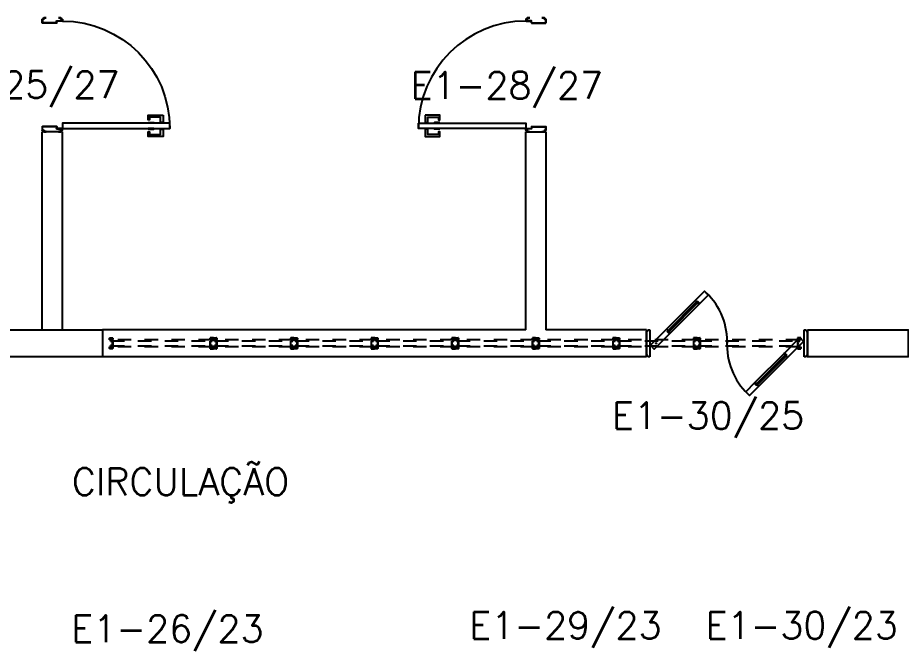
# Model space of a CAD drawing. Header units: millimetres. Extents: x 2801 to 3319, y 1187 to 1422.
# Drawn here: x 3156.09 to 3162.67, y 1273.56 to 1278.3 of the extents above; entities that cross this region are included whole.
import ezdxf

# ---------------------------------------------------------------- set-up
doc = ezdxf.new("R2010")
doc.units = ezdxf.units.MM
doc.linetypes.add('HIDDEN', pattern=[0.375, 0.25, -0.125])
for name, color, linetype in [('AR-ALV', 2, 'Continuous'), ('AR-ESQ', 1, 'Continuous'), ('AR-ESTC', 3, 'Continuous'), ('AR-PORTA', 1, 'Continuous'), ('AR-TALUDE', 1, 'Continuous'), ('DT-ESQ-PROJ', 1, 'HIDDEN'), ('ENDEREÇO', 2, 'Continuous'), ('maçaneta', 1, 'Continuous'), ('mov', 1, 'Continuous'), ('PM-PERFIL U-C', 2, 'Continuous'), ('PM-V', 1, 'Continuous'), ('pm1', 2, 'Continuous'), ('pm2', 2, 'Continuous'), ('TEXTO', 2, 'Continuous'), ('VIDRO', 2, 'Continuous')]:
    doc.layers.add(name, color=color, linetype=linetype)
doc.styles.add('UNB-100', font='simplex.shx', dxfattribs={"height": 0.2})
doc.styles.add('UNB1-100', font='simplex.shx', dxfattribs={"height": 0.2})

# ---------------------------------------------------------------- blocks, each defined once
blk = doc.blocks.new('EF142-P')
at = {"layer": 'DT-ESQ-PROJ', "color": 1, "ltscale": 0.1}
for points in [[(0.025, -0.1035), (0.025, -0.1135, -0.414214), (0.0235, -0.115), (0.0015, -0.115, -0.414214), (0, -0.1135), (0, -0.1), (0.0015, -0.1), (0.0015, -0.113, 0.414214), (0.002, -0.1135), (0.023, -0.1135, 0.414214), (0.0235, -0.113), (0.0235, -0.1035), (0.0105, -0.1035, -0.414214), (0.009, -0.102), (0.009, -0.092, -0.414214), (0.0105, -0.0905), (0.0235, -0.0905), (0.0235, -0.0595), (0.0105, -0.0595, -0.414214), (0.009, -0.058), (0.009, -0.048, -0.414214), (0.0105, -0.0465), (0.0235, -0.0465), (0.0235, -0.037, 0.414214), (0.023, -0.0365), (0.002, -0.0365, 0.414214), (0.0015, -0.037), (0.0015, -0.05), (0, -0.05), (0, -0.0365, -0.414214), (0.0015, -0.035), (0.0235, -0.035, -0.414214), (0.025, -0.0365), (0.025, -0.0465, -0.414214), (0.0235, -0.048), (0.0105, -0.048), (0.0105, -0.058), (0.0235, -0.058), (0.0235, -0.058, -0.414214), (0.025, -0.0595), (0.025, -0.0905, -0.414214), (0.0235, -0.092), (0.0235, -0.092), (0.0105, -0.092), (0.0105, -0.102), (0.0235, -0.102, -0.414214)], [(0.75, -0.1035), (0.75, -0.1135, 0.414214), (0.7515, -0.115), (0.7735, -0.115, 0.414214), (0.775, -0.1135), (0.775, -0.1), (0.7735, -0.1), (0.7735, -0.113, -0.414214), (0.773, -0.1135), (0.752, -0.1135, -0.414214), (0.7515, -0.113), (0.7515, -0.1035), (0.7645, -0.1035, 0.414214), (0.766, -0.102), (0.766, -0.092, 0.414214), (0.7645, -0.0905), (0.7515, -0.0905), (0.7515, -0.0595), (0.7645, -0.0595, 0.414214), (0.766, -0.058), (0.766, -0.048, 0.414214), (0.7645, -0.0465), (0.7515, -0.0465), (0.7515, -0.037, -0.414214), (0.752, -0.0365), (0.773, -0.0365, -0.414214), (0.7735, -0.037), (0.7735, -0.05), (0.775, -0.05), (0.775, -0.0365, 0.414214), (0.7735, -0.035), (0.7515, -0.035, 0.414214), (0.75, -0.0365), (0.75, -0.0465, 0.414214), (0.7515, -0.048), (0.7645, -0.048), (0.7645, -0.058), (0.7515, -0.058), (0.7515, -0.058, 0.414214), (0.75, -0.0595), (0.75, -0.0905, 0.414214), (0.7515, -0.092), (0.7515, -0.092), (0.7645, -0.092), (0.7645, -0.102), (0.7515, -0.102, 0.414214)], [(0.8, -0.1035), (0.8, -0.1135, -0.414214), (0.7985, -0.115), (0.7765, -0.115, -0.414214), (0.775, -0.1135), (0.775, -0.1), (0.7765, -0.1), (0.7765, -0.113, 0.414214), (0.777, -0.1135), (0.798, -0.1135, 0.414214), (0.7985, -0.113), (0.7985, -0.1035), (0.7855, -0.1035, -0.414214), (0.784, -0.102), (0.784, -0.092, -0.414214), (0.7855, -0.0905), (0.7985, -0.0905), (0.7985, -0.0595), (0.7855, -0.0595, -0.414214), (0.784, -0.058), (0.784, -0.048, -0.414214), (0.7855, -0.0465), (0.7985, -0.0465), (0.7985, -0.037, 0.414214), (0.798, -0.0365), (0.777, -0.0365, 0.414214), (0.7765, -0.037), (0.7765, -0.05), (0.775, -0.05), (0.775, -0.0365, -0.414214), (0.7765, -0.035), (0.7985, -0.035, -0.414214), (0.8, -0.0365), (0.8, -0.0465, -0.414214), (0.7985, -0.048), (0.7855, -0.048), (0.7855, -0.058), (0.7985, -0.058), (0.7985, -0.058, -0.414214), (0.8, -0.0595), (0.8, -0.0905, -0.414214), (0.7985, -0.092), (0.7985, -0.092), (0.7855, -0.092), (0.7855, -0.102), (0.7985, -0.102, -0.414214)], [(1.35, -0.1035), (1.35, -0.1135, 0.414214), (1.3515, -0.115), (1.3735, -0.115, 0.414214), (1.375, -0.1135), (1.375, -0.1), (1.3735, -0.1), (1.3735, -0.113, -0.414214), (1.373, -0.1135), (1.352, -0.1135, -0.414214), (1.3515, -0.113), (1.3515, -0.1035), (1.3645, -0.1035, 0.414214), (1.366, -0.102), (1.366, -0.092, 0.414214), (1.3645, -0.0905), (1.3515, -0.0905), (1.3515, -0.0595), (1.3645, -0.0595, 0.414214), (1.366, -0.058), (1.366, -0.048, 0.414214), (1.3645, -0.0465), (1.3515, -0.0465), (1.3515, -0.037, -0.414214), (1.352, -0.0365), (1.373, -0.0365, -0.414214), (1.3735, -0.037), (1.3735, -0.05), (1.375, -0.05), (1.375, -0.0365, 0.414214), (1.3735, -0.035), (1.3515, -0.035, 0.414214), (1.35, -0.0365), (1.35, -0.0465, 0.414214), (1.3515, -0.048), (1.3645, -0.048), (1.3645, -0.058), (1.3515, -0.058), (1.3515, -0.058, 0.414214), (1.35, -0.0595), (1.35, -0.0905, 0.414214), (1.3515, -0.092), (1.3515, -0.092), (1.3645, -0.092), (1.3645, -0.102), (1.3515, -0.102, 0.414214)], [(1.4, -0.1035), (1.4, -0.1135, -0.414214), (1.3985, -0.115), (1.3765, -0.115, -0.414214), (1.375, -0.1135), (1.375, -0.1), (1.3765, -0.1), (1.3765, -0.113, 0.414214), (1.377, -0.1135), (1.398, -0.1135, 0.414214), (1.3985, -0.113), (1.3985, -0.1035), (1.3855, -0.1035, -0.414214), (1.384, -0.102), (1.384, -0.092, -0.414214), (1.3855, -0.0905), (1.3985, -0.0905), (1.3985, -0.0595), (1.3855, -0.0595, -0.414214), (1.384, -0.058), (1.384, -0.048, -0.414214), (1.3855, -0.0465), (1.3985, -0.0465), (1.3985, -0.037, 0.414214), (1.398, -0.0365), (1.377, -0.0365, 0.414214), (1.3765, -0.037), (1.3765, -0.05), (1.375, -0.05), (1.375, -0.0365, -0.414214), (1.3765, -0.035), (1.3985, -0.035, -0.414214), (1.4, -0.0365), (1.4, -0.0465, -0.414214), (1.3985, -0.048), (1.3855, -0.048), (1.3855, -0.058), (1.3985, -0.058), (1.3985, -0.058, -0.414214), (1.4, -0.0595), (1.4, -0.0905, -0.414214), (1.3985, -0.092), (1.3985, -0.092), (1.3855, -0.092), (1.3855, -0.102), (1.3985, -0.102, -0.414214)], [(1.95, -0.1035), (1.95, -0.1135, 0.414214), (1.9515, -0.115), (1.9735, -0.115, 0.414214), (1.975, -0.1135), (1.975, -0.1), (1.9735, -0.1), (1.9735, -0.113, -0.414214), (1.973, -0.1135), (1.952, -0.1135, -0.414214), (1.9515, -0.113), (1.9515, -0.1035), (1.9645, -0.1035, 0.414214), (1.966, -0.102), (1.966, -0.092, 0.414214), (1.9645, -0.0905), (1.9515, -0.0905), (1.9515, -0.0595), (1.9645, -0.0595, 0.414214), (1.966, -0.058), (1.966, -0.048, 0.414214), (1.9645, -0.0465), (1.9515, -0.0465), (1.9515, -0.037, -0.414214), (1.952, -0.0365), (1.973, -0.0365, -0.414214), (1.9735, -0.037), (1.9735, -0.05), (1.975, -0.05), (1.975, -0.0365, 0.414214), (1.9735, -0.035), (1.9515, -0.035, 0.414214), (1.95, -0.0365), (1.95, -0.0465, 0.414214), (1.9515, -0.048), (1.9645, -0.048), (1.9645, -0.058), (1.9515, -0.058), (1.9515, -0.058, 0.414214), (1.95, -0.0595), (1.95, -0.0905, 0.414214), (1.9515, -0.092), (1.9515, -0.092), (1.9645, -0.092), (1.9645, -0.102), (1.9515, -0.102, 0.414214)], [(2, -0.1035), (2, -0.1135, -0.414214), (1.9985, -0.115), (1.9765, -0.115, -0.414214), (1.975, -0.1135), (1.975, -0.1), (1.9765, -0.1), (1.9765, -0.113, 0.414214), (1.977, -0.1135), (1.998, -0.1135, 0.414214), (1.9985, -0.113), (1.9985, -0.1035), (1.9855, -0.1035, -0.414214), (1.984, -0.102), (1.984, -0.092, -0.414214), (1.9855, -0.0905), (1.9985, -0.0905), (1.9985, -0.0595), (1.9855, -0.0595, -0.414214), (1.984, -0.058), (1.984, -0.048, -0.414214), (1.9855, -0.0465), (1.9985, -0.0465), (1.9985, -0.037, 0.414214), (1.998, -0.0365), (1.977, -0.0365, 0.414214), (1.9765, -0.037), (1.9765, -0.05), (1.975, -0.05), (1.975, -0.0365, -0.414214), (1.9765, -0.035), (1.9985, -0.035, -0.414214), (2, -0.0365), (2, -0.0465, -0.414214), (1.9985, -0.048), (1.9855, -0.048), (1.9855, -0.058), (1.9985, -0.058), (1.9985, -0.058, -0.414214), (2, -0.0595), (2, -0.0905, -0.414214), (1.9985, -0.092), (1.9985, -0.092), (1.9855, -0.092), (1.9855, -0.102), (1.9985, -0.102, -0.414214)], [(2.55, -0.1035), (2.55, -0.1135, 0.414214), (2.5515, -0.115), (2.5735, -0.115, 0.414214), (2.575, -0.1135), (2.575, -0.1), (2.5735, -0.1), (2.5735, -0.113, -0.414214), (2.573, -0.1135), (2.552, -0.1135, -0.414214), (2.5515, -0.113), (2.5515, -0.1035), (2.5645, -0.1035, 0.414214), (2.566, -0.102), (2.566, -0.092, 0.414214), (2.5645, -0.0905), (2.5515, -0.0905), (2.5515, -0.0595), (2.5645, -0.0595, 0.414214), (2.566, -0.058), (2.566, -0.048, 0.414214), (2.5645, -0.0465), (2.5515, -0.0465), (2.5515, -0.037, -0.414214), (2.552, -0.0365), (2.573, -0.0365, -0.414214), (2.5735, -0.037), (2.5735, -0.05), (2.575, -0.05), (2.575, -0.0365, 0.414214), (2.5735, -0.035), (2.5515, -0.035, 0.414214), (2.55, -0.0365), (2.55, -0.0465, 0.414214), (2.5515, -0.048), (2.5645, -0.048), (2.5645, -0.058), (2.5515, -0.058), (2.5515, -0.058, 0.414214), (2.55, -0.0595), (2.55, -0.0905, 0.414214), (2.5515, -0.092), (2.5515, -0.092), (2.5645, -0.092), (2.5645, -0.102), (2.5515, -0.102, 0.414214)], [(2.6, -0.1035), (2.6, -0.1135, -0.414214), (2.5985, -0.115), (2.5765, -0.115, -0.414214), (2.575, -0.1135), (2.575, -0.1), (2.5765, -0.1), (2.5765, -0.113, 0.414214), (2.577, -0.1135), (2.598, -0.1135, 0.414214), (2.5985, -0.113), (2.5985, -0.1035), (2.5855, -0.1035, -0.414214), (2.584, -0.102), (2.584, -0.092, -0.414214), (2.5855, -0.0905), (2.5985, -0.0905), (2.5985, -0.0595), (2.5855, -0.0595, -0.414214), (2.584, -0.058), (2.584, -0.048, -0.414214), (2.5855, -0.0465), (2.5985, -0.0465), (2.5985, -0.037, 0.414214), (2.598, -0.0365), (2.577, -0.0365, 0.414214), (2.5765, -0.037), (2.5765, -0.05), (2.575, -0.05), (2.575, -0.0365, -0.414214), (2.5765, -0.035), (2.5985, -0.035, -0.414214), (2.6, -0.0365), (2.6, -0.0465, -0.414214), (2.5985, -0.048), (2.5855, -0.048), (2.5855, -0.058), (2.5985, -0.058), (2.5985, -0.058, -0.414214), (2.6, -0.0595), (2.6, -0.0905, -0.414214), (2.5985, -0.092), (2.5985, -0.092), (2.5855, -0.092), (2.5855, -0.102), (2.5985, -0.102, -0.414214)], [(3.15, -0.1035), (3.15, -0.1135, 0.414214), (3.1515, -0.115), (3.1735, -0.115, 0.414214), (3.175, -0.1135), (3.175, -0.1), (3.1735, -0.1), (3.1735, -0.113, -0.414214), (3.173, -0.1135), (3.152, -0.1135, -0.414214), (3.1515, -0.113), (3.1515, -0.1035), (3.1645, -0.1035, 0.414214), (3.166, -0.102), (3.166, -0.092, 0.414214), (3.1645, -0.0905), (3.1515, -0.0905), (3.1515, -0.0595), (3.1645, -0.0595, 0.414214), (3.166, -0.058), (3.166, -0.048, 0.414214), (3.1645, -0.0465), (3.1515, -0.0465), (3.1515, -0.037, -0.414214), (3.152, -0.0365), (3.173, -0.0365, -0.414214), (3.1735, -0.037), (3.1735, -0.05), (3.175, -0.05), (3.175, -0.0365, 0.414214), (3.1735, -0.035), (3.1515, -0.035, 0.414214), (3.15, -0.0365), (3.15, -0.0465, 0.414214), (3.1515, -0.048), (3.1645, -0.048), (3.1645, -0.058), (3.1515, -0.058), (3.1515, -0.058, 0.414214), (3.15, -0.0595), (3.15, -0.0905, 0.414214), (3.1515, -0.092), (3.1515, -0.092), (3.1645, -0.092), (3.1645, -0.102), (3.1515, -0.102, 0.414214)], [(3.2, -0.1035), (3.2, -0.1135, -0.414214), (3.1985, -0.115), (3.1765, -0.115, -0.414214), (3.175, -0.1135), (3.175, -0.1), (3.1765, -0.1), (3.1765, -0.113, 0.414214), (3.177, -0.1135), (3.198, -0.1135, 0.414214), (3.1985, -0.113), (3.1985, -0.1035), (3.1855, -0.1035, -0.414214), (3.184, -0.102), (3.184, -0.092, -0.414214), (3.1855, -0.0905), (3.1985, -0.0905), (3.1985, -0.0595), (3.1855, -0.0595, -0.414214), (3.184, -0.058), (3.184, -0.048, -0.414214), (3.1855, -0.0465), (3.1985, -0.0465), (3.1985, -0.037, 0.414214), (3.198, -0.0365), (3.177, -0.0365, 0.414214), (3.1765, -0.037), (3.1765, -0.05), (3.175, -0.05), (3.175, -0.0365, -0.414214), (3.1765, -0.035), (3.1985, -0.035, -0.414214), (3.2, -0.0365), (3.2, -0.0465, -0.414214), (3.1985, -0.048), (3.1855, -0.048), (3.1855, -0.058), (3.1985, -0.058), (3.1985, -0.058, -0.414214), (3.2, -0.0595), (3.2, -0.0905, -0.414214), (3.1985, -0.092), (3.1985, -0.092), (3.1855, -0.092), (3.1855, -0.102), (3.1985, -0.102, -0.414214)], [(3.75, -0.1035), (3.75, -0.1135, 0.414214), (3.7515, -0.115), (3.7735, -0.115, 0.414214), (3.775, -0.1135), (3.775, -0.1), (3.7735, -0.1), (3.7735, -0.113, -0.414214), (3.773, -0.1135), (3.752, -0.1135, -0.414214), (3.7515, -0.113), (3.7515, -0.1035), (3.7645, -0.1035, 0.414214), (3.766, -0.102), (3.766, -0.092, 0.414214), (3.7645, -0.0905), (3.7515, -0.0905), (3.7515, -0.0595), (3.7645, -0.0595, 0.414214), (3.766, -0.058), (3.766, -0.048, 0.414214), (3.7645, -0.0465), (3.7515, -0.0465), (3.7515, -0.037, -0.414214), (3.752, -0.0365), (3.773, -0.0365, -0.414214), (3.7735, -0.037), (3.7735, -0.05), (3.775, -0.05), (3.775, -0.0365, 0.414214), (3.7735, -0.035), (3.7515, -0.035, 0.414214), (3.75, -0.0365), (3.75, -0.0465, 0.414214), (3.7515, -0.048), (3.7645, -0.048), (3.7645, -0.058), (3.7515, -0.058), (3.7515, -0.058, 0.414214), (3.75, -0.0595), (3.75, -0.0905, 0.414214), (3.7515, -0.092), (3.7515, -0.092), (3.7645, -0.092), (3.7645, -0.102), (3.7515, -0.102, 0.414214)], [(3.8, -0.1035), (3.8, -0.1135, -0.414214), (3.7985, -0.115), (3.7765, -0.115, -0.414214), (3.775, -0.1135), (3.775, -0.1), (3.7765, -0.1), (3.7765, -0.113, 0.414214), (3.777, -0.1135), (3.798, -0.1135, 0.414214), (3.7985, -0.113), (3.7985, -0.1035), (3.7855, -0.1035, -0.414214), (3.784, -0.102), (3.784, -0.092, -0.414214), (3.7855, -0.0905), (3.7985, -0.0905), (3.7985, -0.0595), (3.7855, -0.0595, -0.414214), (3.784, -0.058), (3.784, -0.048, -0.414214), (3.7855, -0.0465), (3.7985, -0.0465), (3.7985, -0.037, 0.414214), (3.798, -0.0365), (3.777, -0.0365, 0.414214), (3.7765, -0.037), (3.7765, -0.05), (3.775, -0.05), (3.775, -0.0365, -0.414214), (3.7765, -0.035), (3.7985, -0.035, -0.414214), (3.8, -0.0365), (3.8, -0.0465, -0.414214), (3.7985, -0.048), (3.7855, -0.048), (3.7855, -0.058), (3.7985, -0.058), (3.7985, -0.058, -0.414214), (3.8, -0.0595), (3.8, -0.0905, -0.414214), (3.7985, -0.092), (3.7985, -0.092), (3.7855, -0.092), (3.7855, -0.102), (3.7985, -0.102, -0.414214)], [(4.35, -0.1035), (4.35, -0.1135, 0.414214), (4.3515, -0.115), (4.3735, -0.115, 0.414214), (4.375, -0.1135), (4.375, -0.1), (4.3735, -0.1), (4.3735, -0.113, -0.414214), (4.373, -0.1135), (4.352, -0.1135, -0.414214), (4.3515, -0.113), (4.3515, -0.1035), (4.3645, -0.1035, 0.414214), (4.366, -0.102), (4.366, -0.092, 0.414214), (4.3645, -0.0905), (4.3515, -0.0905), (4.3515, -0.0595), (4.3645, -0.0595, 0.414214), (4.366, -0.058), (4.366, -0.048, 0.414214), (4.3645, -0.0465), (4.3515, -0.0465), (4.3515, -0.037, -0.414214), (4.352, -0.0365), (4.373, -0.0365, -0.414214), (4.3735, -0.037), (4.3735, -0.05), (4.375, -0.05), (4.375, -0.0365, 0.414214), (4.3735, -0.035), (4.3515, -0.035, 0.414214), (4.35, -0.0365), (4.35, -0.0465, 0.414214), (4.3515, -0.048), (4.3645, -0.048), (4.3645, -0.058), (4.3515, -0.058), (4.3515, -0.058, 0.414214), (4.35, -0.0595), (4.35, -0.0905, 0.414214), (4.3515, -0.092), (4.3515, -0.092), (4.3645, -0.092), (4.3645, -0.102), (4.3515, -0.102, 0.414214)], [(4.4, -0.1035), (4.4, -0.1135, -0.414214), (4.3985, -0.115), (4.3765, -0.115, -0.414214), (4.375, -0.1135), (4.375, -0.1), (4.3765, -0.1), (4.3765, -0.113, 0.414214), (4.377, -0.1135), (4.398, -0.1135, 0.414214), (4.3985, -0.113), (4.3985, -0.1035), (4.3855, -0.1035, -0.414214), (4.384, -0.102), (4.384, -0.092, -0.414214), (4.3855, -0.0905), (4.3985, -0.0905), (4.3985, -0.0595), (4.3855, -0.0595, -0.414214), (4.384, -0.058), (4.384, -0.048, -0.414214), (4.3855, -0.0465), (4.3985, -0.0465), (4.3985, -0.037, 0.414214), (4.398, -0.0365), (4.377, -0.0365, 0.414214), (4.3765, -0.037), (4.3765, -0.05), (4.375, -0.05), (4.375, -0.0365, -0.414214), (4.3765, -0.035), (4.3985, -0.035, -0.414214), (4.4, -0.0365), (4.4, -0.0465, -0.414214), (4.3985, -0.048), (4.3855, -0.048), (4.3855, -0.058), (4.3985, -0.058), (4.3985, -0.058, -0.414214), (4.4, -0.0595), (4.4, -0.0905, -0.414214), (4.3985, -0.092), (4.3985, -0.092), (4.3855, -0.092), (4.3855, -0.102), (4.3985, -0.102, -0.414214)], [(5.125, -0.1035), (5.125, -0.1135, 0.414214), (5.1265, -0.115), (5.1485, -0.115, 0.414214), (5.15, -0.1135), (5.15, -0.1), (5.1485, -0.1), (5.1485, -0.113, -0.414214), (5.148, -0.1135), (5.127, -0.1135, -0.414214), (5.1265, -0.113), (5.1265, -0.1035), (5.1395, -0.1035, 0.414214), (5.141, -0.102), (5.141, -0.092, 0.414214), (5.1395, -0.0905), (5.1265, -0.0905), (5.1265, -0.0595), (5.1395, -0.0595, 0.414214), (5.141, -0.058), (5.141, -0.048, 0.414214), (5.1395, -0.0465), (5.1265, -0.0465), (5.1265, -0.037, -0.414214), (5.127, -0.0365), (5.148, -0.0365, -0.414214), (5.1485, -0.037), (5.1485, -0.05), (5.15, -0.05), (5.15, -0.0365, 0.414214), (5.1485, -0.035), (5.1265, -0.035, 0.414214), (5.125, -0.0365), (5.125, -0.0465, 0.414214), (5.1265, -0.048), (5.1395, -0.048), (5.1395, -0.058), (5.1265, -0.058), (5.1265, -0.058, 0.414214), (5.125, -0.0595), (5.125, -0.0905, 0.414214), (5.1265, -0.092), (5.1265, -0.092), (5.1395, -0.092), (5.1395, -0.102), (5.1265, -0.102, 0.414214)]]:
    blk.add_lwpolyline(points, format="xyb", close=True, dxfattribs=at)
for points in [[(0.7625, -0.056), (0.7625, -0.05), (0.0125, -0.05), (0.0125, -0.056)], [(1.3625, -0.056), (1.3625, -0.05), (0.7875, -0.05), (0.7875, -0.056)], [(1.9625, -0.056), (1.9625, -0.05), (1.3875, -0.05), (1.3875, -0.056)], [(2.5625, -0.056), (2.5625, -0.05), (1.9875, -0.05), (1.9875, -0.056)], [(3.1625, -0.056), (3.1625, -0.05), (2.5875, -0.05), (2.5875, -0.056)], [(3.7625, -0.056), (3.7625, -0.05), (3.1875, -0.05), (3.1875, -0.056)], [(4.3625, -0.056), (4.3625, -0.05), (3.7875, -0.05), (3.7875, -0.056)], [(5.1375, -0.056), (5.1375, -0.05), (4.3875, -0.05), (4.3875, -0.056)], [(0.7625, -0.094), (0.7625, -0.1), (0.0125, -0.1), (0.0125, -0.094)], [(1.3625, -0.094), (1.3625, -0.1), (0.7875, -0.1), (0.7875, -0.094)], [(1.9625, -0.094), (1.9625, -0.1), (1.3875, -0.1), (1.3875, -0.094)], [(2.5625, -0.094), (2.5625, -0.1), (1.9875, -0.1), (1.9875, -0.094)], [(3.1625, -0.094), (3.1625, -0.1), (2.5875, -0.1), (2.5875, -0.094)], [(3.7625, -0.094), (3.7625, -0.1), (3.1875, -0.1), (3.1875, -0.094)], [(4.3625, -0.094), (4.3625, -0.1), (3.7875, -0.1), (3.7875, -0.094)], [(5.1375, -0.094), (5.1375, -0.1), (4.3875, -0.1), (4.3875, -0.094)]]:
    blk.add_lwpolyline(points, close=True, dxfattribs=at)
blk = doc.blocks.new('PM7A')
at = {"layer": 'mov'}
for centre, start, end in [((0.1462, 0.1138), 356.80287, 46.39924), ((1.1474, 0.0862), 176.80287, 226.39924)]:
    blk.add_arc(centre, 0.5014, start, end, dxfattribs=at)
at = {"layer": 'PM-V'}
for p, q in [((0.1968, 0.2063), (0.409, 0.4185)), ((0.4373, 0.3902), (0.2251, 0.1781)), ((0.8563, -0.1902), (1.0684, 0.0219)), ((1.0967, -0.0063), (0.8846, -0.2185))]:
    blk.add_line(p, q, dxfattribs=at)
for centre in [(0.1188, 0.1), (1.1748, 0.1)]:
    blk.add_circle(centre, 0.003, dxfattribs=at)
at = {"layer": 'pm1'}
for p, q in [((0.4196, 0.4079), (0.409, 0.4185)), ((0.4196, 0.4079), (0.4266, 0.4149)), ((0.4443, 0.3973), (0.4266, 0.4149)), ((0.4337, 0.4079), (0.4266, 0.4008)), ((0.4373, 0.3902), (0.4266, 0.4008)), ((0.4443, 0.3973), (0.4373, 0.3902)), ((0.2004, 0.1887), (0.2074, 0.1957)), ((0.2181, 0.171), (0.2004, 0.1887)), ((0.2145, 0.1887), (0.2074, 0.1816)), ((0.2251, 0.1781), (0.2181, 0.171)), ((1.0684, 0.0219), (1.0755, 0.029)), ((1.0755, 0.029), (1.0932, 0.0113)), ((1.079, 0.0113), (1.0861, 0.0184)), ((1.0932, 0.0113), (1.0861, 0.0043)), ((0.8492, -0.1973), (0.8563, -0.1902)), ((0.8492, -0.1973), (0.8669, -0.2149)), ((0.8563, -0.1902), (0.8669, -0.2008)), ((0.8598, -0.2079), (0.8669, -0.2008)), ((0.874, -0.2079), (0.8669, -0.2149)), ((0.874, -0.2079), (0.8846, -0.2185))]:
    blk.add_line(p, q, dxfattribs=at)
for points in [[(0.409, 0.4185), (0.4797, 0.4892), (0.508, 0.4609), (0.4373, 0.3902)], [(0.2145, 0.1887), (0.2251, 0.1781), (0.1046, 0.0576), (0.0764, 0.0859), (0.1968, 0.2063), (0.2074, 0.1957)], [(1.079, 0.0113), (1.0684, 0.0219), (1.1889, 0.1424), (1.2172, 0.1141), (1.0967, -0.0063), (1.0861, 0.0043)], [(0.8846, -0.2185), (0.8139, -0.2892), (0.7856, -0.2609), (0.8563, -0.1902)]]:
    blk.add_lwpolyline(points, dxfattribs=at)
at = {"layer": 'pm2'}
for p, q in [((0.0568, 0.2), (0.0718, 0.2)), ((0.0568, 0.2), (0.0568, 0.19)), ((0.0718, 0.2), (0.0718, 0)), ((1.2218, 0), (1.2218, 0.2)), ((1.2218, 0.2), (1.2368, 0.2)), ((1.2368, 0.2), (1.2368, 0.19)), ((0.0468, 0.01), (0.0468, 0.19)), ((0.0568, 0.19), (0.0468, 0.19)), ((1.2368, 0.19), (1.2468, 0.19)), ((1.2468, 0.19), (1.2468, 0.01)), ((0.0568, 0.01), (0.0468, 0.01)), ((0.0568, 0), (0.0568, 0.01)), ((1.2368, 0), (1.2218, 0)), ((1.2368, 0), (1.2368, 0.01)), ((1.2368, 0.01), (1.2468, 0.01)), ((0.0718, 0), (0.0568, 0))]:
    blk.add_line(p, q, dxfattribs=at)
at = {"layer": 'VIDRO'}
for p, q in [((0.2074, 0.1957), (0.4196, 0.4079)), ((0.4266, 0.4008), (0.2145, 0.1887)), ((0.8669, -0.2008), (1.079, 0.0113)), ((1.0861, 0.0043), (0.874, -0.2079))]:
    blk.add_line(p, q, dxfattribs=at)
blk = doc.blocks.new('PM3')
at = {"layer": 'maçaneta'}
for points in [[(0.02, 0.825), (-0.035, 0.825), (-0.035, 0.715), (0, 0.715), (0, 0.725), (-0.02, 0.725), (-0.02, 0.8035, -0.414214), (-0.0185, 0.805), (0.02, 0.805)], [(0.125, 0.825), (0.07, 0.825), (0.07, 0.805), (0.1085, 0.805, -0.414214), (0.11, 0.8035), (0.11, 0.725), (0.09, 0.725), (0.09, 0.715), (0.125, 0.715)]]:
    blk.add_lwpolyline(points, format="xyb", close=True, dxfattribs=at)
for points in [[(0.02, 0.715), (0.02, 0.755), (0.025, 0.755), (0.025, 0.715)], [(0.07, 0.715), (0.07, 0.755), (0.065, 0.755), (0.065, 0.715)]]:
    blk.add_lwpolyline(points, close=True, dxfattribs=at)
at = {"layer": 'mov'}
blk.add_arc((0.025, 0.075), 0.8, 0, 90, dxfattribs=at)
at = {"layer": 'PM-PERFIL U-C'}
for p, q in [((0.01, 0.065), (0.01, 0.0735)), ((0.0115, 0.075), (0.0235, 0.075)), ((0.012, 0.073), (0.012, 0.0645)), ((0.023, 0.073), (0.012, 0.073)), ((0.023, 0.0335), (0.023, 0.073)), ((0.025, 0.0735), (0.025, 0.034)), ((0.825, 0.0735), (0.825, 0.034)), ((0.8385, 0.075), (0.8265, 0.075)), ((0.827, 0.073), (0.838, 0.073)), ((0.827, 0.0335), (0.827, 0.073)), ((0.838, 0.073), (0.838, 0.0645)), ((0.84, 0.065), (0.84, 0.0735)), ((0, 0.045), (0, 0.0635)), ((0.002, 0.045), (0, 0.045)), ((0.0015, 0.065), (0.01, 0.065)), ((0.002, 0.063), (0.002, 0.045)), ((0.0105, 0.063), (0.002, 0.063)), ((0.038, 0.032), (0.0245, 0.032)), ((0.0385, 0.034), (0.025, 0.034)), ((0.038, 0.032), (0.038, -0.073)), ((0.04, 0.0325), (0.04, -0.0735)), ((0.81, 0.0325), (0.81, -0.0735)), ((0.8115, 0.034), (0.825, 0.034)), ((0.812, 0.032), (0.8255, 0.032)), ((0.812, 0.032), (0.812, -0.073)), ((0.8395, 0.063), (0.848, 0.063)), ((0.8485, 0.065), (0.84, 0.065)), ((0.848, 0.063), (0.848, 0.045)), ((0.848, 0.045), (0.85, 0.045)), ((0.85, 0.045), (0.85, 0.0635)), ((0, -0.045), (0.002, -0.045)), ((0, -0.0635), (0, -0.045)), ((0.01, -0.065), (0.0015, -0.065)), ((0.002, -0.045), (0.002, -0.063)), ((0.002, -0.063), (0.0105, -0.063)), ((0.01, -0.0735), (0.01, -0.065)), ((0.012, -0.0645), (0.012, -0.073)), ((0.838, -0.0645), (0.838, -0.073)), ((0.848, -0.063), (0.8395, -0.063)), ((0.84, -0.0735), (0.84, -0.065)), ((0.84, -0.065), (0.8485, -0.065)), ((0.85, -0.045), (0.848, -0.045)), ((0.848, -0.045), (0.848, -0.063)), ((0.85, -0.0635), (0.85, -0.045)), ((0.0385, -0.075), (0.0115, -0.075)), ((0.012, -0.073), (0.038, -0.073)), ((0.8115, -0.075), (0.8385, -0.075)), ((0.838, -0.073), (0.812, -0.073))]:
    blk.add_line(p, q, dxfattribs=at)
for centre, start, end in [((0.0115, 0.0735), 90, 180), ((0.0235, 0.0735), 360, 90), ((0.8265, 0.0735), 90, 180), ((0.8385, 0.0735), 0, 90), ((0.0015, 0.0635), 90, 180), ((0.0105, 0.0645), 270, 0), ((0.0245, 0.0335), 180, 270), ((0.0385, 0.0325), 0, 90), ((0.8115, 0.0325), 90, 180), ((0.8255, 0.0335), 270, 0), ((0.8395, 0.0645), 180, 270), ((0.8485, 0.0635), 0, 90), ((0.0015, -0.0635), 180, 270), ((0.0105, -0.0645), 0, 90), ((0.8395, -0.0645), 90, 180), ((0.8485, -0.0635), 270, 0), ((0.0115, -0.0735), 180, 270), ((0.0385, -0.0735), 269.93864, 0), ((0.8115, -0.0735), 180, 270.06136), ((0.8385, -0.0735), 270, 0)]:
    blk.add_arc(centre, 0.0015, start, end, dxfattribs=at)
at = {"layer": 'pm1'}
blk.add_lwpolyline([(0.065, 0.875), (0.065, 0.075), (0.025, 0.075), (0.025, 0.875)], close=True, dxfattribs=at)

msp = doc.modelspace()

# ---------------------------------------------------------------- linework, layer by layer
at = {"layer": 'AR-ALV'}
for p, q in [((3156.4249, 1277.4498), (3156.2749, 1277.4498)), ((3156.2749, 1275.9748), (3156.2749, 1277.4498)), ((3156.4246, 1275.9748), (3156.4249, 1277.4498)), ((3159.8749, 1277.4498), (3159.8746, 1275.9748)), ((3159.8754, 1277.4498), (3160.0254, 1277.4498)), ((3160.0246, 1277.4498), (3160.0251, 1275.9748)), ((3159.8751, 1275.9748), (3156.7249, 1275.9748)), ((3160.7749, 1275.9748), (3160.0251, 1275.9748)), ((3160.7749, 1275.9748), (3160.7749, 1275.7748)), ((3160.7749, 1275.7748), (3155.9749, 1275.7748))]:
    msp.add_line(p, q, dxfattribs=at)
at = {"layer": 'AR-ESTC'}
for points in [[(3155.9749, 1275.9748), (3156.7249, 1275.9748), (3156.7249, 1275.7748), (3155.9749, 1275.7748)], [(3161.9749, 1275.9748), (3162.7249, 1275.9748), (3162.7249, 1275.7748), (3161.9749, 1275.7748)]]:
    msp.add_lwpolyline(points, close=True, dxfattribs=at)
at = {"layer": 'AR-TALUDE'}
msp.add_open_spline([(3124.3675, 1268.2584), (3124.8707, 1261.7606), (3127.5572, 1246.7648), (3144.9417, 1233.6191), (3156.1673, 1236.3321), (3164.4484, 1242.0317), (3171.6254, 1254.5339), (3176.6316, 1265.464), (3181.1956, 1274.1782), (3183.2408, 1280.0816)], degree=3, knots=[0.874603, 0.874603, 0.874603, 0.874603, 13.033613, 24.300817, 33.994288, 45.623477, 57.311406, 66.544355, 85.146679, 85.146679, 85.146679, 85.146679], dxfattribs=at)

# ---------------------------------------------------------------- block references
at = {"layer": 'AR-ESQ'}
msp.add_blockref('EF142-P', (3156.7749, 1275.9498), dxfattribs=at)
at = {"layer": 'AR-PORTA', "xscale": -1, "rotation": 270}
msp.add_blockref('PM3', (3156.3499, 1277.4498), dxfattribs=at)
at = {"layer": 'AR-PORTA', "rotation": 90}
msp.add_blockref('PM3', (3159.9514, 1277.4498), dxfattribs=at)
at = {"layer": 'AR-PORTA'}
msp.add_blockref('PM7A', (3160.7281, 1275.7748), dxfattribs=at)

# ---------------------------------------------------------------- texts
at = {"layer": 'ENDEREÇO', "style": 'UNB1-100'}
for s, p in [('E1-25/27', (3155.419, 1277.7004)), ('E1-28/27', (3159.019, 1277.6954)), ('E1-30/25', (3160.5174, 1275.237)), ('E1-29/23', (3159.4558, 1273.6741)), ('E1-30/23', (3161.2148, 1273.6741)), ('E1-26/23', (3156.4918, 1273.6496))]:
    msp.add_text(s, height=0.2, dxfattribs=at).set_placement(p)
at = {"layer": 'TEXTO', "style": 'UNB-100'}
msp.add_text('CIRCULAÇÃO', height=0.2, dxfattribs=at).set_placement((3156.4954, 1274.7442))

doc.saveas('drawing.dxf')
